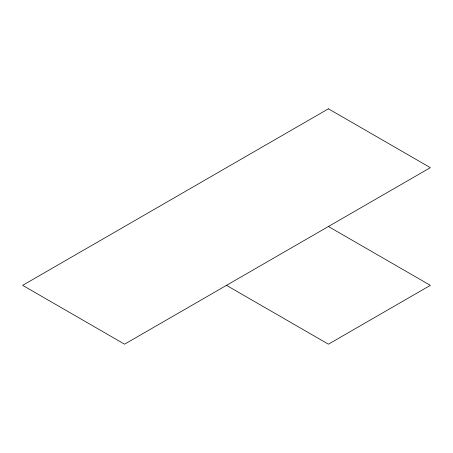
<?xml version="1.0" encoding="UTF-8"?>
<svg xmlns="http://www.w3.org/2000/svg" width="453" height="453" viewBox="0 0 453 453"><rect width="100%" height="100%" fill="white"/><g stroke="black" fill="none" stroke-linecap="round" stroke-linejoin="round"><path stroke-width="0.68" d="M328.425 226.5L430.35 285.345L328.425 344.189L226.5 285.345M328.425 108.811L22.65 285.345L124.575 344.189L430.35 167.655L328.425 108.811"/></g></svg>
